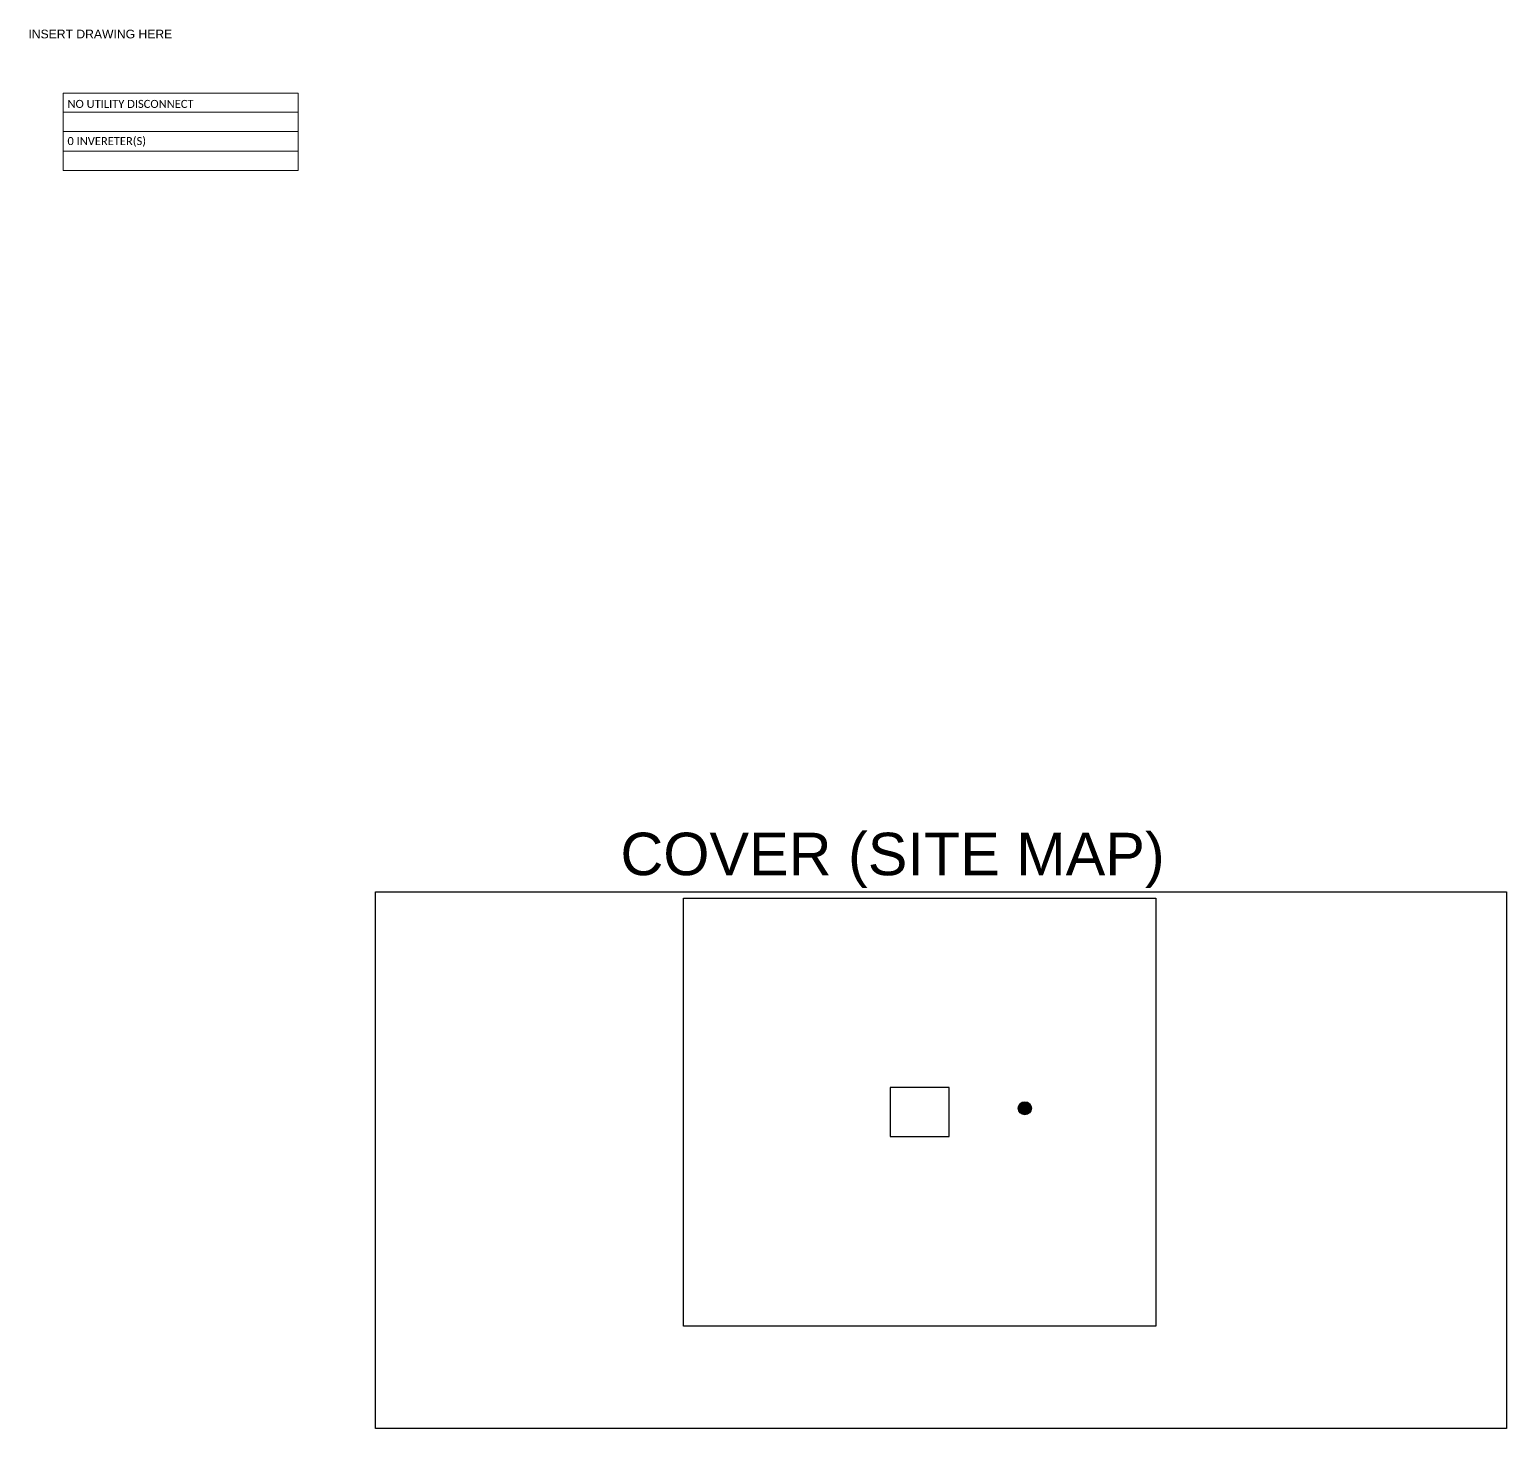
# Model space of a CAD drawing. Header units: feet. Extents: x -13431 to 20448, y 10370 to 29871.
# Drawn here: x 7022 to 10992, y 13812 to 17572 of the extents above; entities that cross this region are included whole.
import ezdxf

# ---------------------------------------------------------------- set-up
doc = ezdxf.new("R2010")
doc.units = ezdxf.units.FT
doc.header["$MEASUREMENT"] = 0
doc.layers.add('LOCKED (NO PRINT)', color=7, linetype='Continuous', plot=False)
doc.styles.get("Standard").update_dxf_attribs({"font": 'calibri.ttf'})
doc.styles.add('TITLE BBLOCK TEXT', font='ARIALUNI.TTF')
picture_1 = doc.add_image_def('image1.png', size_in_pixel=(1828, 867))

# ---------------------------------------------------------------- blocks, each defined once
blk = doc.blocks.new('*T70')
at = {"layer": 'Defpoints', "color": 8, "linetype": 'ByBlock', "lineweight": 0, "transparency": 16777216}
for p, q in [((0, 0), (631.6, 0)), ((0, 0), (0, -208.1)), ((631.6, 0), (631.6, -208.1)), ((0, -51.9), (631.6, -51.9)), ((0, -103.8), (631.6, -103.8)), ((0, -156.2), (631.6, -156.2)), ((0, -208.1), (631.6, -208.1))]:
    blk.add_line(p, q, dxfattribs=at)
at = {"color": 0, "transparency": 16777216, "char_height": 21.506, "width": 608.409, "attachment_point": 7}
for s, insert in [('{\\fCalibri|b0|i0|c0;NO UTILITY DISCONNECT', (11.6, -40.3)), ('{\\fCalibri|b0|i0|c0;', (11.6, -92.2)), ('{\\fCalibri|b0|i0|c0;0 INVERETER(S)', (11.6, -144.6)), ('{\\fCalibri|b0|i0|c0;', (11.6, -196.5))]:
    blk.add_mtext(s, dxfattribs=dict(at, insert=insert))

msp = doc.modelspace()

# ---------------------------------------------------------------- hatches: boundary and pattern name
h = msp.add_hatch(color=10)
h.dxf.hatch_style = 1
h.paths.add_polyline_path([(9715.24618, 14672.53463, 1), (9679.85605, 14672.53463, 1)])

# ---------------------------------------------------------------- linework, layer by layer
at = {"color": 10}
msp.add_circle((9697.55111, 14672.53463), 17.69506, dxfattribs=at)
at = {"layer": 'LOCKED (NO PRINT)'}
msp.add_lwpolyline([(8780.36972, 15237.33534), (10049.9633, 15237.33534), (10049.9633, 14087.0499), (8780.36972, 14087.0499)], close=True, dxfattribs=at)
at = {"layer": 'LOCKED (NO PRINT)', "color": 10}
msp.add_lwpolyline([(9494.10106, 14728.47017), (9335.27802, 14728.47017), (9335.27802, 14596.70697), (9494.10106, 14596.70697)], close=True, dxfattribs=at)

# ---------------------------------------------------------------- block references
msp.add_blockref('*T70', (7112.65643, 17401.07425))

# ---------------------------------------------------------------- texts
at = {"layer": 'LOCKED (NO PRINT)', "color": 2, "style": 'TITLE BBLOCK TEXT'}
msp.add_text('INSERT DRAWING HERE', height=23.3887207, rotation=359.98856394, dxfattribs=at).set_placement((7019.28541, 17547.90185))
at = {"layer": 'LOCKED (NO PRINT)', "color": 7, "style": 'TITLE BBLOCK TEXT'}
msp.add_text('COVER (SITE MAP)', height=114.2354338, rotation=359.98856394, dxfattribs=at).set_placement((8610.49037, 15298.93962))

# ---------------------------------------------------------------- pictures from other files: only their frames are drawn
at = {"color": 3}
image = msp.add_image(picture_1, insert=(7952.09466, 13811.97199), size_in_units=(3039.93568, 1441.80757), dxfattribs=dict(at, fade=30))
image.dxf.flags = 15

doc.saveas('drawing.dxf')
